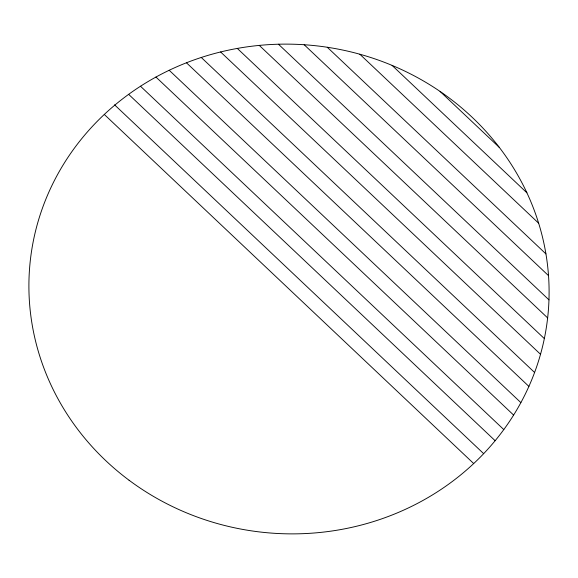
<?xml version="1.0" encoding="UTF-8"?>
<svg xmlns="http://www.w3.org/2000/svg" width="578" height="578" viewBox="0 0 578 578"><rect width="100%" height="100%" fill="white"/><g stroke="black" fill="none" stroke-linecap="round" stroke-linejoin="round"><path stroke-width="0.87" d="M440.068 91.432L499.443 147.542M392.079 65.393L526.919 192.821M359.827 54.216L538.66 223.231M327.278 47.252L545.935 253.901M304.18 44.737L548.522 275.648M278.459 44.217L548.97 299.866M259.276 45.395L547.641 317.922M237.305 48.422L544.346 338.6M220.608 51.955L540.524 354.3M201.267 57.468L534.599 372.492M186.448 62.778L528.899 386.415M169.195 70.263L520.879 402.628M155.944 77.047L513.618 415.076M140.497 86.238L503.799 429.591M128.641 94.344L495.144 440.718M114.552 104.828L483.67 453.665M104.3 114.444L473.7 463.556M129.089 480.253A260.259 244.718 5.8 0 0 546.607 325.819A260.259 244.718 5.8 0 0 191.304 60.928A260.259 244.718 5.8 0 0 129.089 480.253"/></g></svg>
